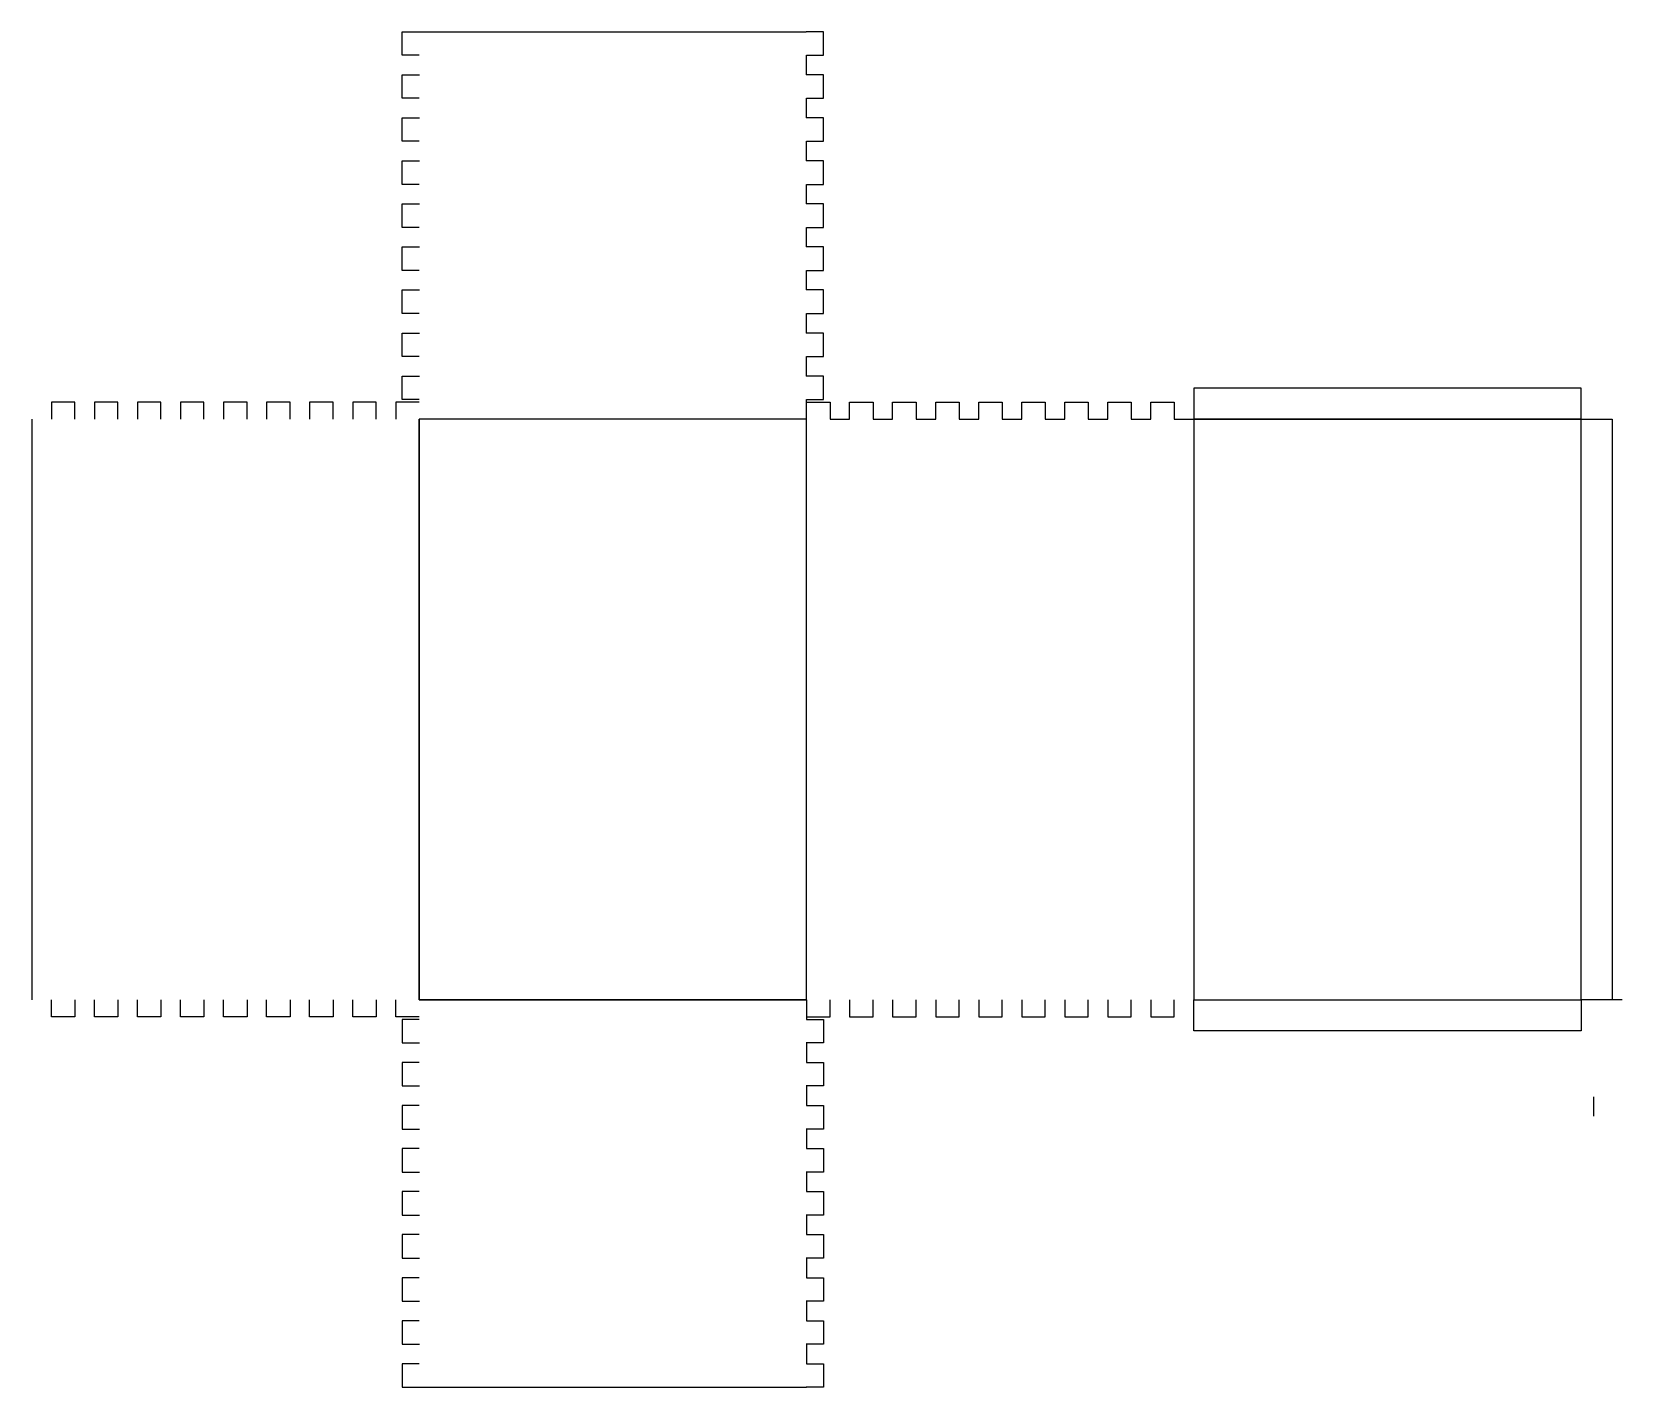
# Model space of a CAD drawing. Header units: millimetres. Extents: x -100 to 311, y -100 to 250.
import ezdxf

# ---------------------------------------------------------------- set-up
doc = ezdxf.new("R2010")
doc.units = ezdxf.units.MM
doc.layers.get('0').update_dxf_attribs({"linetype": 'CONTINUOUS'})

msp = doc.modelspace()

# ---------------------------------------------------------------- linework, layer by layer
for p, q in [((-4.4, 243.94), (-4.4, 250)), ((-4.4, 250), (0.1, 250)), ((0, 250), (99.9, 250)), ((104.4, 250), (99.9, 250)), ((104.4, 243.94), (104.4, 250)), ((0, 243.94), (-4.4, 243.94)), ((100, 238.89), (100, 243.94)), ((100, 243.94), (104.4, 243.94)), ((-4.4, 232.83), (-4.4, 238.89)), ((-4.4, 238.89), (0.1, 238.89)), ((104.4, 238.89), (99.9, 238.89)), ((104.4, 232.83), (104.4, 238.89)), ((0, 232.83), (-4.4, 232.83)), ((100, 227.78), (100, 232.83)), ((100, 232.83), (104.4, 232.83)), ((-4.4, 221.72), (-4.4, 227.78)), ((-4.4, 227.78), (0.1, 227.78)), ((104.4, 227.78), (99.9, 227.78)), ((104.4, 221.72), (104.4, 227.78)), ((0, 221.72), (-4.4, 221.72)), ((100, 216.67), (100, 221.72)), ((100, 221.72), (104.4, 221.72)), ((-4.4, 210.61), (-4.4, 216.67)), ((-4.4, 216.67), (0.1, 216.67)), ((104.4, 216.67), (99.9, 216.67)), ((104.4, 210.61), (104.4, 216.67)), ((0, 210.61), (-4.4, 210.61)), ((100, 205.56), (100, 210.61)), ((100, 210.61), (104.4, 210.61)), ((-4.4, 199.5), (-4.4, 205.56)), ((-4.4, 205.56), (0.1, 205.56)), ((104.4, 205.56), (99.9, 205.56)), ((104.4, 199.5), (104.4, 205.56)), ((0, 199.5), (-4.4, 199.5)), ((100, 194.44), (100, 199.5)), ((100, 199.5), (104.4, 199.5)), ((-4.4, 188.39), (-4.4, 194.44)), ((-4.4, 194.44), (0.1, 194.44)), ((104.4, 194.44), (99.9, 194.44)), ((104.4, 188.39), (104.4, 194.44)), ((0, 188.39), (-4.4, 188.39)), ((100, 183.33), (100, 188.39)), ((100, 188.39), (104.4, 188.39)), ((-4.4, 177.28), (-4.4, 183.33)), ((-4.4, 183.33), (0.1, 183.33)), ((104.4, 183.33), (99.9, 183.33)), ((104.4, 177.28), (104.4, 183.33)), ((0, 177.28), (-4.4, 177.28)), ((100, 172.22), (100, 177.28)), ((100, 177.28), (104.4, 177.28)), ((-4.4, 166.17), (-4.4, 172.22)), ((-4.4, 172.22), (0.1, 172.22)), ((104.4, 172.22), (99.9, 172.22)), ((104.4, 166.17), (104.4, 172.22)), ((0, 166.17), (-4.4, 166.17)), ((100, 161.11), (100, 166.17)), ((100, 166.17), (104.4, 166.17)), ((-4.4, 155.06), (-4.4, 161.11)), ((-4.4, 161.11), (0.1, 161.11)), ((104.4, 161.11), (99.9, 161.11)), ((104.4, 155.06), (104.4, 161.11)), ((300, -0.01), (300, 158)), ((-88.89, 154.4), (-94.94, 154.4)), ((-94.94, 154.4), (-94.94, 150)), ((-88.89, 150), (-88.89, 154.4)), ((-77.78, 154.4), (-83.83, 154.4)), ((-83.83, 154.4), (-83.83, 150)), ((-77.78, 150), (-77.78, 154.4)), ((-66.67, 154.4), (-72.72, 154.4)), ((-72.72, 154.4), (-72.72, 150)), ((-66.67, 150), (-66.67, 154.4)), ((-55.56, 154.4), (-61.61, 154.4)), ((-61.61, 154.4), (-61.61, 150)), ((-55.56, 150), (-55.56, 154.4)), ((-50.5, 154.4), (-50.5, 150)), ((-44.44, 154.4), (-50.5, 154.4)), ((-44.44, 150), (-44.44, 154.4)), ((-39.39, 154.4), (-39.39, 150)), ((-33.33, 154.4), (-39.39, 154.4)), ((-33.33, 150), (-33.33, 154.4)), ((-22.22, 154.4), (-28.28, 154.4)), ((-28.28, 154.4), (-28.28, 150)), ((-22.22, 150), (-22.22, 154.4)), ((-17.17, 154.4), (-17.17, 150)), ((-11.11, 154.4), (-17.17, 154.4)), ((-11.11, 150), (-11.11, 154.4)), ((-6.06, 154.4), (-6.06, 150)), ((0, 154.4), (-6.06, 154.4)), ((0, 155.06), (-4.4, 155.06)), ((100, 150), (100, 155.06)), ((100, 155.06), (104.4, 155.06)), ((100, 150), (100, 154.4)), ((100, 154.4), (106.06, 154.4)), ((106.06, 154.4), (106.06, 150)), ((111.11, 150), (111.11, 154.4)), ((111.11, 154.4), (117.17, 154.4)), ((117.17, 154.4), (117.17, 150)), ((122.22, 150), (122.22, 154.4)), ((122.22, 154.4), (128.28, 154.4)), ((128.28, 154.4), (128.28, 150)), ((133.33, 150), (133.33, 154.4)), ((133.33, 154.4), (139.39, 154.4)), ((139.39, 154.4), (139.39, 150)), ((144.44, 150), (144.44, 154.4)), ((144.44, 154.4), (150.5, 154.4)), ((150.5, 154.4), (150.5, 150)), ((155.56, 150), (155.56, 154.4)), ((155.56, 154.4), (161.61, 154.4)), ((161.61, 154.4), (161.61, 150)), ((166.67, 150), (166.67, 154.4)), ((166.67, 154.4), (172.72, 154.4)), ((172.72, 154.4), (172.72, 150)), ((177.78, 150), (177.78, 154.4)), ((177.78, 154.4), (183.83, 154.4)), ((183.83, 154.4), (183.83, 150)), ((188.89, 150), (188.89, 154.4)), ((188.89, 154.4), (194.94, 154.4)), ((194.94, 154.4), (194.94, 150)), ((-100, 150), (-100, 0)), ((100, 150), (0, 150)), ((0, 150), (0, 0)), ((100, 150), (0, 150)), ((0, 0), (0, 150)), ((100, 0), (100, 150)), ((100, 0), (100, 150)), ((100, 0), (100, 150)), ((106.06, 150), (111.11, 150)), ((117.17, 150), (122.22, 150)), ((128.28, 150), (133.33, 150)), ((139.39, 150), (144.44, 150)), ((150.5, 150), (155.56, 150)), ((161.61, 150), (166.67, 150)), ((172.72, 150), (177.78, 150)), ((183.83, 150), (188.89, 150)), ((194.94, 150), (200, 150)), ((200, 150), (200, 0)), ((-94.94, -4.4), (-94.94, 0)), ((-88.89, 0), (-88.89, -4.4)), ((-83.83, -4.4), (-83.83, 0)), ((-77.78, 0), (-77.78, -4.4)), ((-72.72, -4.4), (-72.72, 0)), ((-66.67, 0), (-66.67, -4.4)), ((-61.61, -4.4), (-61.61, 0)), ((-55.56, 0), (-55.56, -4.4)), ((-50.5, -4.4), (-50.5, 0)), ((-44.44, 0), (-44.44, -4.4)), ((-39.39, -4.4), (-39.39, 0)), ((-33.33, 0), (-33.33, -4.4)), ((-28.28, -4.4), (-28.28, 0)), ((-22.22, 0), (-22.22, -4.4)), ((-17.17, -4.4), (-17.17, 0)), ((-11.11, 0), (-11.11, -4.4)), ((-6.06, -4.4), (-6.06, 0)), ((0, 0), (100, 0)), ((100, 0), (0, 0)), ((100, 0), (100, -4.4)), ((100, 0), (100, -5.06)), ((106.06, -4.4), (106.06, 0)), ((111.11, 0), (111.11, -4.4)), ((117.17, -4.4), (117.17, 0)), ((122.22, 0), (122.22, -4.4)), ((128.28, -4.4), (128.28, 0)), ((133.33, 0), (133.33, -4.4)), ((139.39, -4.4), (139.39, 0)), ((144.44, 0), (144.44, -4.4)), ((150.5, -4.4), (150.5, 0)), ((155.56, 0), (155.56, -4.4)), ((161.61, -4.4), (161.61, 0)), ((166.67, 0), (166.67, -4.4)), ((172.72, -4.4), (172.72, 0)), ((177.78, 0), (177.78, -4.4)), ((183.83, -4.4), (183.83, 0)), ((188.89, 0), (188.89, -4.4)), ((194.94, -4.4), (194.94, 0)), ((310.55, -0.01), (300, -0.01)), ((-88.89, -4.4), (-94.94, -4.4)), ((-77.78, -4.4), (-83.83, -4.4)), ((-66.67, -4.4), (-72.72, -4.4)), ((-55.56, -4.4), (-61.61, -4.4)), ((-44.44, -4.4), (-50.5, -4.4)), ((-33.33, -4.4), (-39.39, -4.4)), ((-22.22, -4.4), (-28.28, -4.4)), ((-11.11, -4.4), (-17.17, -4.4)), ((0, -4.4), (-6.06, -4.4)), ((-4.4, -5.06), (-4.4, -11.11)), ((0, -5.06), (-4.4, -5.06)), ((100, -4.4), (106.06, -4.4)), ((100, -5.06), (104.4, -5.06)), ((104.4, -5.06), (104.4, -11.11)), ((111.11, -4.4), (117.17, -4.4)), ((122.22, -4.4), (128.28, -4.4)), ((133.33, -4.4), (139.39, -4.4)), ((144.44, -4.4), (150.5, -4.4)), ((155.56, -4.4), (161.61, -4.4)), ((166.67, -4.4), (172.72, -4.4)), ((177.78, -4.4), (183.83, -4.4)), ((188.89, -4.4), (194.94, -4.4)), ((-4.4, -11.11), (0.1, -11.11)), ((104.4, -11.11), (99.9, -11.11)), ((100, -11.11), (100, -16.17)), ((-4.4, -16.17), (-4.4, -22.22)), ((0, -16.17), (-4.4, -16.17)), ((100, -16.17), (104.4, -16.17)), ((104.4, -16.17), (104.4, -22.22)), ((-4.4, -22.22), (0.1, -22.22)), ((104.4, -22.22), (99.9, -22.22)), ((100, -22.22), (100, -27.28)), ((-4.4, -27.28), (-4.4, -33.33)), ((0, -27.28), (-4.4, -27.28)), ((100, -27.28), (104.4, -27.28)), ((104.4, -27.28), (104.4, -33.33)), ((303.13, -25.02), (303.13, -30)), ((-4.4, -33.33), (0.1, -33.33)), ((104.4, -33.33), (99.9, -33.33)), ((100, -33.33), (100, -38.39)), ((0, -38.39), (-4.4, -38.39)), ((-4.4, -38.39), (-4.4, -44.44)), ((100, -38.39), (104.4, -38.39)), ((104.4, -38.39), (104.4, -44.44)), ((-4.4, -44.44), (0.1, -44.44)), ((104.4, -44.44), (99.9, -44.44)), ((100, -44.44), (100, -49.5)), ((-4.4, -49.5), (-4.4, -55.56)), ((0, -49.5), (-4.4, -49.5)), ((100, -49.5), (104.4, -49.5)), ((104.4, -49.5), (104.4, -55.56)), ((-4.4, -55.56), (0.1, -55.56)), ((104.4, -55.56), (99.9, -55.56)), ((100, -55.56), (100, -60.61)), ((-4.4, -60.61), (-4.4, -66.67)), ((0, -60.61), (-4.4, -60.61)), ((100, -60.61), (104.4, -60.61)), ((104.4, -60.61), (104.4, -66.67)), ((-4.4, -66.67), (0.1, -66.67)), ((104.4, -66.67), (99.9, -66.67)), ((100, -66.67), (100, -71.72)), ((0, -71.72), (-4.4, -71.72)), ((-4.4, -71.72), (-4.4, -77.78)), ((100, -71.72), (104.4, -71.72)), ((104.4, -71.72), (104.4, -77.78)), ((-4.4, -77.78), (0.1, -77.78)), ((104.4, -77.78), (99.9, -77.78)), ((100, -77.78), (100, -82.83)), ((-4.4, -82.83), (-4.4, -88.89)), ((0, -82.83), (-4.4, -82.83)), ((100, -82.83), (104.4, -82.83)), ((104.4, -82.83), (104.4, -88.89)), ((-4.4, -88.89), (0.1, -88.89)), ((104.4, -88.89), (99.9, -88.89)), ((100, -88.89), (100, -93.94)), ((-4.4, -93.94), (-4.4, -100)), ((0, -93.94), (-4.4, -93.94)), ((100, -93.94), (104.4, -93.94)), ((104.4, -93.94), (104.4, -100)), ((-4.4, -100), (0.1, -100)), ((-4.4, -100), (0.1, -100)), ((0, -100), (100, -100)), ((104.4, -100), (99.9, -100))]:
    msp.add_line(p, q)
for points in [[(200, 150), (300, 150), (300, 158), (200, 158)], [(200, 0), (300, 0), (300, 150), (308, 150), (308, -0.01), (300, -0.01), (300, 150), (200, 150)], [(200, 0), (300, 0), (300, -8), (200, -8)]]:
    msp.add_lwpolyline(points, close=True)

doc.saveas('drawing.dxf')
